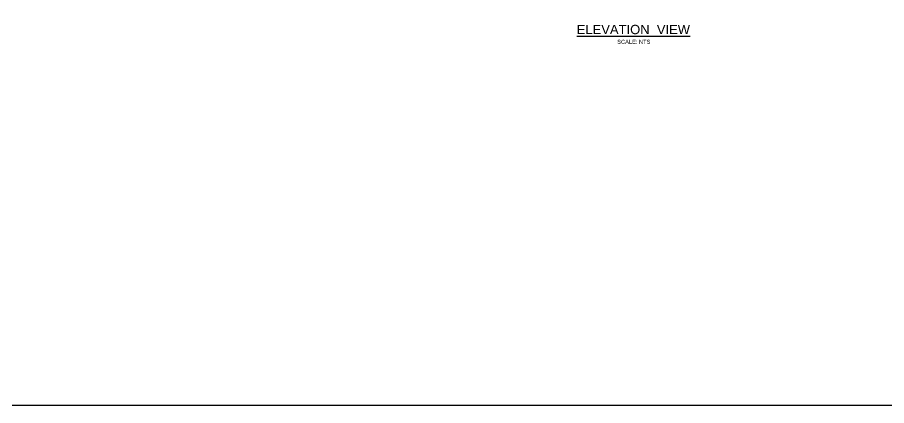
# Model space of a CAD drawing. Header units: feet. Extents: x -17 to 1389, y -162 to 787.
# Drawn here: x 342.7 to 529.7, y 319.1 to 402.6 of the extents above; entities that cross this region are included whole.
import ezdxf
from ezdxf.enums import TextEntityAlignment as Align

# ---------------------------------------------------------------- set-up
doc = ezdxf.new("R2010")
doc.units = ezdxf.units.FT
doc.header["$MEASUREMENT"] = 0
doc.layers.add('G-NPLT', color=67, linetype='Continuous', plot=False)
doc.layers.add('G-TEXT', color=7, linetype='Continuous')
doc.styles.add('NEI-A', font='arial.ttf')

# ---------------------------------------------------------------- blocks, each defined once
blk = doc.blocks.new('Detail Title')
at = {"color": 153, "style": 'NEI-A', "flags": 8}
blk.add_attdef('DETAIL_TITLE_001', (-0.789, 0.05), '', height=0.25, dxfattribs=at)
at = {"color": 7, "style": 'NEI-A', "flags": 8}
blk.add_attdef('SCALE', text='', height=0.109, dxfattribs=at).set_placement((0, -0.211), align=Align.CENTER)

msp = doc.modelspace()

# ---------------------------------------------------------------- linework, layer by layer
at = {"layer": 'G-NPLT'}
msp.add_lwpolyline([(233.29189, 786.76538), (729.29189, 786.76538), (727.49222, 319.14012), (231.49222, 319.14012)], close=True, dxfattribs=at)

# ---------------------------------------------------------------- block references
at = {"layer": 'G-TEXT'}
ref = msp.add_blockref('Detail Title', (475.35046, 398.59528), dxfattribs=dict(at, xscale=8, yscale=8, zscale=8))
ref.add_attrib('DETAIL_TITLE_001', '%%UELEVATION  VIEW', (463.06806, 398.99528), dxfattribs={"layer": '0', "color": 1, "height": 2, "style": 'NEI-A'})
ref.add_attrib('SCALE', 'SCALE: NTS', dxfattribs={"layer": '0', "color": 7, "height": 0.875, "style": 'NEI-A'}).set_placement((475.35046, 396.90982), align=Align.CENTER)

doc.saveas('drawing.dxf')
